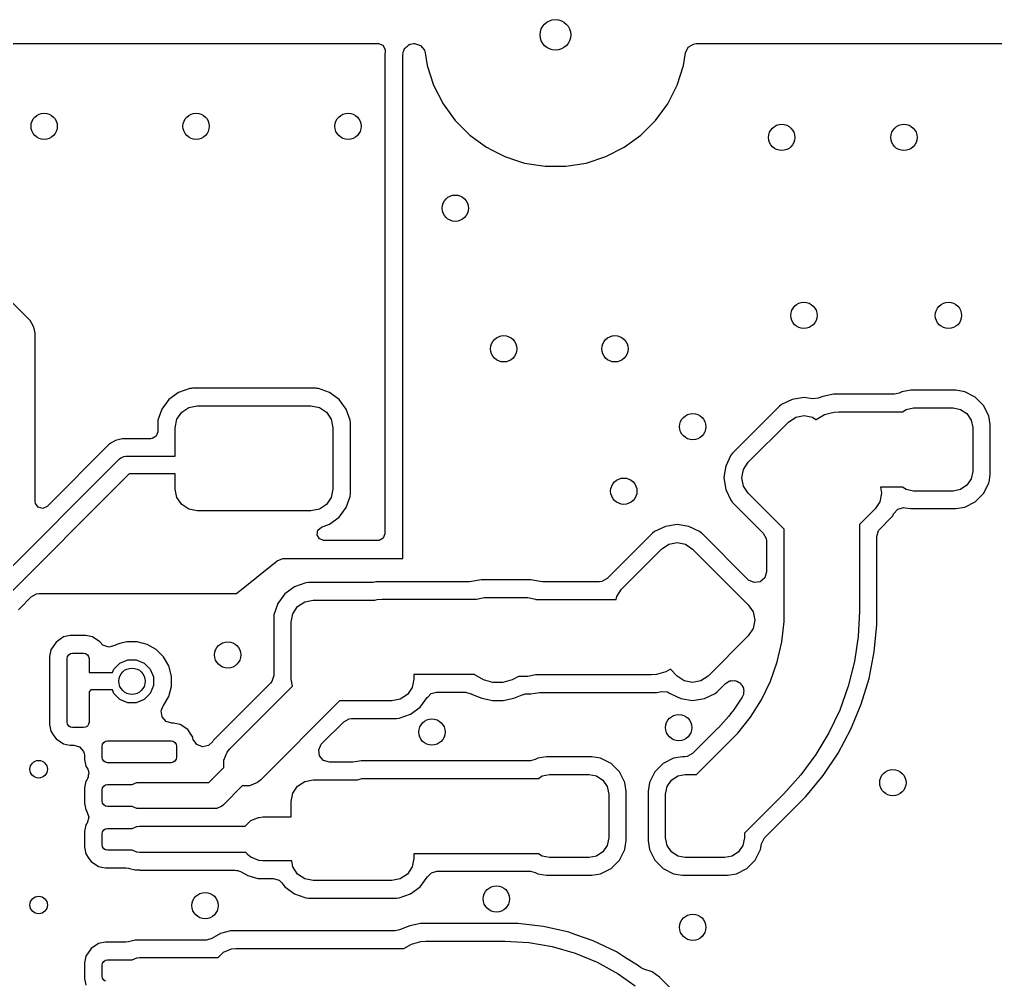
# Model space of a CAD drawing. Extents: x 4.94 to 6.9, y -4.14 to -2.94.
# Drawn here: x 5.5835 to 6.0224, y -3.3747 to -2.9428 of the extents above; entities that cross this region are included whole.
import ezdxf

# ---------------------------------------------------------------- set-up
doc = ezdxf.new("R2010")
doc.units = 0
doc.header["$MEASUREMENT"] = 0
doc.layers.add('BLACK', color=7, linetype='CONTINUOUS')

msp = doc.modelspace()

# ---------------------------------------------------------------- linework, layer by layer
at = {"layer": 'BLACK', "linetype": 'CONTINUOUS'}
for p, q in [((5.49267, -2.9536), (5.74493, -2.9536)), ((5.74493, -2.9536), (5.74693, -2.95433)), ((5.75941, -2.9538), (5.76079, -2.9536)), ((5.76079, -2.9536), (5.76117, -2.9536)), ((5.76117, -2.9536), (5.76381, -2.95438)), ((5.88657, -2.95378), (5.88788, -2.9536)), ((5.88788, -2.9536), (6.15487, -2.9536)), ((5.74693, -2.95433), (5.74799, -2.95617)), ((5.74801, -2.95716), (5.74781, -2.95848)), ((5.74799, -2.95617), (5.74801, -2.95716)), ((5.75591, -2.95848), (5.75601, -2.95814)), ((5.75596, -2.95779), (5.75639, -2.95684)), ((5.75601, -2.95814), (5.75596, -2.95779)), ((5.75639, -2.95684), (5.75668, -2.95584)), ((5.75668, -2.95584), (5.75695, -2.95561)), ((5.75695, -2.95561), (5.7571, -2.95529)), ((5.7571, -2.95529), (5.75797, -2.95472)), ((5.75797, -2.95472), (5.75876, -2.95404)), ((5.75876, -2.95404), (5.75917, -2.95395)), ((5.75917, -2.95395), (5.75941, -2.9538)), ((5.76381, -2.95438), (5.76561, -2.95646)), ((5.76561, -2.95646), (5.766, -2.95772)), ((5.766, -2.95772), (5.76691, -2.96348)), ((5.88215, -2.96348), (5.88306, -2.95772)), ((5.88306, -2.95772), (5.88424, -2.95523)), ((5.88424, -2.95523), (5.88657, -2.95378)), ((5.74781, -2.95848), (5.74781, -3.17384)), ((5.75591, -3.18504), (5.75591, -2.95848)), ((5.76691, -2.96348), (5.76978, -2.97232)), ((5.87927, -2.97232), (5.88215, -2.96348)), ((5.76978, -2.97232), (5.774, -2.98061)), ((5.87505, -2.98061), (5.87927, -2.97232)), ((5.774, -2.98061), (5.77947, -2.98813)), ((5.86959, -2.98813), (5.87505, -2.98061)), ((5.77947, -2.98813), (5.78604, -2.99471)), ((5.86301, -2.99471), (5.86959, -2.98813)), ((5.78604, -2.99471), (5.79357, -3.00017)), ((5.85549, -3.00017), (5.86301, -2.99471)), ((5.79357, -3.00017), (5.79645, -3.00164)), ((5.79645, -3.00164), (5.80185, -3.00439)), ((5.8472, -3.00439), (5.85549, -3.00017)), ((5.80185, -3.00439), (5.80185, -3.00439)), ((5.80185, -3.00439), (5.80185, -3.00439)), ((5.80185, -3.00439), (5.80659, -3.00593)), ((5.80659, -3.00593), (5.81069, -3.00727)), ((5.83836, -3.00727), (5.8472, -3.00439)), ((5.81069, -3.00727), (5.81988, -3.00872)), ((5.81988, -3.00872), (5.81988, -3.00872)), ((5.81988, -3.00872), (5.82918, -3.00872)), ((5.82918, -3.00872), (5.83836, -3.00727)), ((5.58827, -3.07798), (5.57564, -3.06536)), ((5.58982, -3.08068), (5.58827, -3.07798)), ((5.59025, -3.08228), (5.58982, -3.08068)), ((5.59063, -3.08369), (5.59025, -3.08228)), ((5.59063, -3.15942), (5.59063, -3.08369)), ((5.59063, -3.08369), (5.59063, -3.08369)), ((5.65507, -3.11035), (5.65077, -3.11353)), ((5.66011, -3.10859), (5.65507, -3.11035)), ((5.65507, -3.11035), (5.65507, -3.11035)), ((5.66087, -3.10852), (5.66011, -3.10859)), ((5.66011, -3.10859), (5.66011, -3.10859)), ((5.66131, -3.10848), (5.66087, -3.10852)), ((5.71677, -3.10848), (5.66131, -3.10848)), ((5.71724, -3.10852), (5.71677, -3.10848)), ((5.71796, -3.10859), (5.71724, -3.10852)), ((5.72301, -3.11035), (5.71796, -3.10859)), ((5.71796, -3.10859), (5.71796, -3.10859)), ((5.72731, -3.11353), (5.72301, -3.11035)), ((5.72301, -3.11035), (5.72301, -3.11035)), ((5.9496, -3.11117), (5.9448, -3.11212)), ((5.97698, -3.11117), (5.9496, -3.11117)), ((5.97919, -3.11064), (5.97698, -3.11117)), ((5.98039, -3.11003), (5.97919, -3.11064)), ((5.98431, -3.10941), (5.98039, -3.11003)), ((6.00466, -3.10941), (5.98431, -3.10941)), ((5.98431, -3.10941), (5.98431, -3.10941)), ((6.00467, -3.10941), (6.00466, -3.10941)), ((6.00859, -3.11003), (6.00467, -3.10941)), ((6.01332, -3.11244), (6.00859, -3.11003)), ((6.00859, -3.11003), (6.00859, -3.11003)), ((6.00859, -3.11003), (6.00859, -3.11003)), ((5.65077, -3.11353), (5.64759, -3.11783)), ((5.72856, -3.11521), (5.72731, -3.11353)), ((5.73049, -3.11783), (5.72856, -3.11521)), ((5.92625, -3.11582), (5.92532, -3.11659)), ((5.93107, -3.1135), (5.92625, -3.11582)), ((5.93635, -3.1127), (5.93107, -3.1135)), ((5.94018, -3.11328), (5.93635, -3.1127)), ((5.94278, -3.11296), (5.94018, -3.11328)), ((5.9448, -3.11212), (5.94278, -3.11296)), ((5.9448, -3.11212), (5.9448, -3.11212)), ((6.01707, -3.11619), (6.01332, -3.11244)), ((6.01332, -3.11244), (6.01332, -3.11244)), ((6.01332, -3.11244), (6.01332, -3.11244)), ((5.64759, -3.11783), (5.64582, -3.12288)), ((5.64759, -3.11783), (5.64759, -3.11783)), ((5.65436, -3.12245), (5.65649, -3.11925)), ((5.65649, -3.11925), (5.65968, -3.11712)), ((5.65968, -3.11712), (5.66345, -3.11637)), ((5.66345, -3.11637), (5.71463, -3.11637)), ((5.71463, -3.11637), (5.7184, -3.11712)), ((5.7184, -3.11712), (5.72159, -3.11925)), ((5.72159, -3.11925), (5.72372, -3.12245)), ((5.73225, -3.12288), (5.73049, -3.11783)), ((5.92532, -3.11659), (5.90421, -3.1377)), ((5.94174, -3.12256), (5.94556, -3.12035)), ((5.94556, -3.12035), (5.9479, -3.11973)), ((5.9479, -3.11973), (5.94984, -3.11921)), ((5.94984, -3.11921), (5.95205, -3.11906)), ((5.94984, -3.11921), (5.94984, -3.11921)), ((5.95205, -3.11906), (5.98061, -3.11906)), ((5.98061, -3.11906), (5.98224, -3.11797)), ((5.98224, -3.11797), (5.98563, -3.1173)), ((5.98563, -3.1173), (6.00335, -3.1173)), ((6.00335, -3.1173), (6.00674, -3.11797)), ((6.00674, -3.11797), (6.00961, -3.11989)), ((6.00961, -3.11989), (6.01153, -3.12277)), ((6.01948, -3.12092), (6.01707, -3.11619)), ((6.01707, -3.11619), (6.01707, -3.11619)), ((6.01707, -3.11619), (6.01707, -3.11619)), ((5.64572, -3.12398), (5.64571, -3.12408)), ((5.64571, -3.12408), (5.64571, -3.12805)), ((5.64581, -3.12307), (5.64572, -3.12398)), ((5.64582, -3.12288), (5.64581, -3.12307)), ((5.64582, -3.12288), (5.64582, -3.12288)), ((5.65361, -3.12621), (5.65436, -3.12245)), ((5.72372, -3.12245), (5.72447, -3.12621)), ((5.73237, -3.12408), (5.73225, -3.12288)), ((5.73237, -3.15591), (5.73237, -3.12408)), ((5.9113, -3.14177), (5.92939, -3.12368)), ((5.92939, -3.12368), (5.93259, -3.12154)), ((5.93259, -3.12154), (5.93635, -3.1208)), ((5.93635, -3.1208), (5.94012, -3.12154)), ((5.94012, -3.12154), (5.9417, -3.1226)), ((5.9417, -3.1226), (5.94174, -3.12256)), ((5.94174, -3.12256), (5.94174, -3.12256)), ((6.01153, -3.12277), (6.0122, -3.12616)), ((6.0201, -3.12484), (6.01948, -3.12092)), ((6.01948, -3.12092), (6.01948, -3.12092)), ((6.01948, -3.12092), (6.01948, -3.12092)), ((6.0201, -3.14716), (6.0201, -3.12484)), ((5.64571, -3.12805), (5.64498, -3.13005)), ((5.65361, -3.13906), (5.65361, -3.12621)), ((5.72447, -3.12621), (5.72447, -3.15377)), ((6.0122, -3.12616), (6.0122, -3.14584)), ((5.62404, -3.13353), (5.59594, -3.16162)), ((5.62673, -3.13197), (5.62404, -3.13353)), ((5.62974, -3.13116), (5.62673, -3.13197)), ((5.62673, -3.13197), (5.62673, -3.13197)), ((5.6426, -3.13116), (5.62974, -3.13116)), ((5.64314, -3.13111), (5.6426, -3.13116)), ((5.64498, -3.13005), (5.64314, -3.13111)), ((5.90421, -3.1377), (5.90344, -3.13863)), ((5.56773, -3.201), (5.62852, -3.14021)), ((5.62852, -3.14021), (5.62911, -3.13972)), ((5.62911, -3.13972), (5.62953, -3.13955)), ((5.62953, -3.13955), (5.63053, -3.13913)), ((5.63053, -3.13913), (5.6313, -3.13906)), ((5.6313, -3.13906), (5.65361, -3.13906)), ((5.90344, -3.13863), (5.90112, -3.14345)), ((5.90917, -3.14497), (5.9113, -3.14177)), ((5.90063, -3.14669), (5.90032, -3.14873)), ((5.90112, -3.14345), (5.90063, -3.14669)), ((5.90842, -3.14873), (5.90917, -3.14497)), ((6.0122, -3.14584), (6.01153, -3.14923)), ((5.63293, -3.14693), (5.57445, -3.20541)), ((5.65361, -3.14693), (5.63293, -3.14693)), ((5.65361, -3.15377), (5.65361, -3.14693)), ((5.90032, -3.14873), (5.90112, -3.15402)), ((5.90917, -3.1525), (5.90842, -3.14873)), ((6.01153, -3.14923), (6.00961, -3.15211)), ((6.01707, -3.15581), (6.01948, -3.15108)), ((6.01948, -3.15108), (6.01969, -3.14972)), ((6.01969, -3.14972), (6.0201, -3.14716)), ((5.65436, -3.15754), (5.65361, -3.15377)), ((5.72447, -3.15377), (5.72372, -3.15754)), ((5.90112, -3.15402), (5.90344, -3.15884)), ((5.9113, -3.15569), (5.90917, -3.1525)), ((5.98061, -3.15294), (5.9707, -3.15294)), ((5.9707, -3.15294), (5.97125, -3.15569)), ((5.98224, -3.15403), (5.98061, -3.15294)), ((5.98563, -3.1547), (5.98224, -3.15403)), ((6.00335, -3.1547), (5.98563, -3.1547)), ((6.00674, -3.15403), (6.00335, -3.1547)), ((6.00961, -3.15211), (6.00674, -3.15403)), ((5.59074, -3.16023), (5.59063, -3.15942)), ((5.65649, -3.16073), (5.65436, -3.15754)), ((5.72372, -3.15754), (5.72159, -3.16073)), ((5.73049, -3.16215), (5.73225, -3.15711)), ((5.73225, -3.15711), (5.73237, -3.15591)), ((5.90344, -3.15884), (5.90404, -3.15956)), ((5.90404, -3.15956), (5.90421, -3.15976)), ((5.90421, -3.15976), (5.91804, -3.17359)), ((5.92736, -3.17175), (5.9113, -3.15569)), ((5.9705, -3.15946), (5.96837, -3.16265)), ((5.97125, -3.15569), (5.9705, -3.15946)), ((6.00859, -3.16197), (6.01332, -3.15956)), ((6.01332, -3.15956), (6.01707, -3.15581)), ((5.59196, -3.16197), (5.59074, -3.16023)), ((5.59401, -3.16252), (5.59196, -3.16197)), ((5.59594, -3.16162), (5.59401, -3.16252)), ((5.65968, -3.16286), (5.65649, -3.16073)), ((5.66345, -3.16361), (5.65968, -3.16286)), ((5.71463, -3.16361), (5.66345, -3.16361)), ((5.7184, -3.16286), (5.71463, -3.16361)), ((5.72159, -3.16073), (5.7184, -3.16286)), ((5.72731, -3.16645), (5.73049, -3.16215)), ((5.96837, -3.16265), (5.96124, -3.16978)), ((5.97666, -3.1649), (5.9785, -3.16286)), ((5.9785, -3.16286), (5.98116, -3.16214)), ((5.98116, -3.16214), (5.98182, -3.1622)), ((5.98182, -3.1622), (5.98431, -3.16259)), ((5.98431, -3.16259), (5.98431, -3.16259)), ((5.98431, -3.16259), (6.00467, -3.16259)), ((6.00467, -3.16259), (6.00859, -3.16197)), ((6.00859, -3.16197), (6.00859, -3.16197)), ((6.00859, -3.16197), (6.00859, -3.16197)), ((5.72301, -3.16963), (5.72731, -3.16645)), ((5.97056, -3.17162), (5.97546, -3.16672)), ((5.97546, -3.16672), (5.97623, -3.1658)), ((5.97623, -3.1658), (5.97666, -3.1649)), ((5.71734, -3.17438), (5.71771, -3.17228)), ((5.71771, -3.17228), (5.71934, -3.17092)), ((5.71934, -3.17092), (5.71937, -3.1709)), ((5.71937, -3.1709), (5.72301, -3.16963)), ((5.72301, -3.16963), (5.72301, -3.16963)), ((5.72301, -3.16963), (5.72301, -3.16963)), ((5.86918, -3.17289), (5.86825, -3.17366)), ((5.874, -3.17057), (5.86918, -3.17289)), ((5.87928, -3.16977), (5.874, -3.17057)), ((5.88457, -3.17057), (5.87928, -3.16977)), ((5.88939, -3.17289), (5.88457, -3.17057)), ((5.89024, -3.17359), (5.88939, -3.17289)), ((5.92736, -3.20875), (5.92736, -3.17175)), ((5.96124, -3.16978), (5.96124, -3.20875)), ((5.96913, -3.17508), (5.96991, -3.17244)), ((5.96991, -3.17244), (5.97056, -3.17162)), ((5.7184, -3.17622), (5.71734, -3.17438)), ((5.7204, -3.17695), (5.7184, -3.17622)), ((5.7447, -3.17695), (5.7204, -3.17695)), ((5.74524, -3.1769), (5.7447, -3.17695)), ((5.74709, -3.17584), (5.74524, -3.1769)), ((5.74781, -3.17384), (5.74709, -3.17584)), ((5.86825, -3.17366), (5.84785, -3.19406)), ((5.89032, -3.17366), (5.89024, -3.17359)), ((5.91113, -3.19447), (5.89032, -3.17366)), ((5.91804, -3.17359), (5.91935, -3.17601)), ((5.91935, -3.17601), (5.91947, -3.17705)), ((5.91947, -3.17705), (5.91947, -3.19102)), ((5.96913, -3.18444), (5.96913, -3.17508)), ((5.85423, -3.19884), (5.87232, -3.18075)), ((5.87232, -3.18075), (5.87552, -3.17861)), ((5.87552, -3.17861), (5.87928, -3.17787)), ((5.87928, -3.17787), (5.88305, -3.17861)), ((5.88305, -3.17861), (5.88624, -3.18075)), ((5.88624, -3.18075), (5.9113, -3.2058)), ((5.6811, -3.20079), (5.69945, -3.18611)), ((5.69945, -3.18611), (5.702, -3.18507)), ((5.702, -3.18507), (5.7025, -3.18504)), ((5.7025, -3.18504), (5.75591, -3.18504)), ((5.96913, -3.20574), (5.96913, -3.18444)), ((5.79114, -3.19465), (5.78684, -3.19533)), ((5.81346, -3.19465), (5.79114, -3.19465)), ((5.79114, -3.19465), (5.79114, -3.19465)), ((5.81776, -3.19533), (5.81346, -3.19465)), ((5.81346, -3.19465), (5.81346, -3.19465)), ((5.84785, -3.19406), (5.84543, -3.19538)), ((5.91139, -3.19471), (5.91113, -3.19447)), ((5.91389, -3.19585), (5.91139, -3.19471)), ((5.91869, -3.19366), (5.91661, -3.19546)), ((5.91947, -3.19102), (5.91869, -3.19366)), ((5.7072, -3.19772), (5.7029, -3.2009)), ((5.71225, -3.19596), (5.7072, -3.19772)), ((5.7072, -3.19772), (5.7072, -3.19772)), ((5.71345, -3.19585), (5.71225, -3.19596)), ((5.71225, -3.19596), (5.71225, -3.19596)), ((5.74158, -3.19585), (5.71345, -3.19585)), ((5.74254, -3.19575), (5.74158, -3.19585)), ((5.74384, -3.19549), (5.74254, -3.19575)), ((5.74417, -3.19543), (5.74384, -3.19549)), ((5.78596, -3.19543), (5.74417, -3.19543)), ((5.78683, -3.19529), (5.78596, -3.19543)), ((5.78684, -3.19533), (5.78683, -3.19529)), ((5.81884, -3.19549), (5.81776, -3.19532)), ((5.81776, -3.19532), (5.81776, -3.19533)), ((5.84439, -3.19549), (5.81884, -3.19549)), ((5.84543, -3.19538), (5.84439, -3.19549)), ((5.8521, -3.20204), (5.85423, -3.19884)), ((5.91661, -3.19546), (5.91389, -3.19585)), ((5.58377, -3.20725), (5.58881, -3.20222)), ((5.58881, -3.20222), (5.59122, -3.2009)), ((5.59122, -3.2009), (5.59226, -3.20079)), ((5.59226, -3.20079), (5.6811, -3.20079)), ((5.7029, -3.2009), (5.69972, -3.2052)), ((5.71182, -3.20449), (5.71558, -3.20374)), ((5.71558, -3.20374), (5.74338, -3.20374)), ((5.74338, -3.20374), (5.74441, -3.20347)), ((5.74441, -3.20347), (5.74662, -3.20332)), ((5.74662, -3.20332), (5.78891, -3.20332)), ((5.78891, -3.20332), (5.78907, -3.20322)), ((5.78907, -3.20322), (5.79246, -3.20254)), ((5.79246, -3.20254), (5.81214, -3.20254)), ((5.81214, -3.20254), (5.81553, -3.20322)), ((5.81553, -3.20322), (5.81579, -3.20339)), ((5.81579, -3.20339), (5.85183, -3.20339)), ((5.85183, -3.20339), (5.8521, -3.20204)), ((5.58312, -3.20806), (5.58377, -3.20725)), ((5.69972, -3.2052), (5.69796, -3.21025)), ((5.69972, -3.2052), (5.69972, -3.2052)), ((5.70649, -3.20982), (5.70862, -3.20662)), ((5.70862, -3.20662), (5.71182, -3.20449)), ((5.9113, -3.2058), (5.91343, -3.209)), ((5.96913, -3.20875), (5.96913, -3.20574)), ((5.69796, -3.21025), (5.69785, -3.21145)), ((5.69785, -3.21145), (5.69785, -3.23765)), ((5.69796, -3.21025), (5.69796, -3.21025)), ((5.70574, -3.21358), (5.70649, -3.20982)), ((5.91343, -3.209), (5.91418, -3.21276)), ((5.92736, -3.21336), (5.92736, -3.20875)), ((5.92736, -3.20875), (5.92736, -3.20875)), ((5.96124, -3.20875), (5.96068, -3.22011)), ((5.96913, -3.21483), (5.96913, -3.20875)), ((5.70574, -3.23917), (5.70574, -3.21358)), ((5.91343, -3.21653), (5.9113, -3.21972)), ((5.91418, -3.21276), (5.91343, -3.21653)), ((5.92633, -3.22251), (5.92736, -3.21336)), ((5.96794, -3.22694), (5.96913, -3.21483)), ((5.60338, -3.22027), (5.59996, -3.22255)), ((5.6064, -3.21967), (5.60338, -3.22027)), ((5.60338, -3.22027), (5.60338, -3.22027)), ((5.61336, -3.21967), (5.6064, -3.21967)), ((5.61638, -3.22027), (5.61336, -3.21967)), ((5.61961, -3.22242), (5.61638, -3.22027)), ((5.61638, -3.22027), (5.61638, -3.22027)), ((5.61638, -3.22027), (5.61638, -3.22027)), ((5.9113, -3.21972), (5.8932, -3.23782)), ((5.96068, -3.22011), (5.95901, -3.23137)), ((5.59996, -3.22255), (5.59767, -3.22598)), ((5.61981, -3.22255), (5.61961, -3.22242)), ((5.61987, -3.22264), (5.61981, -3.22255)), ((5.62109, -3.22391), (5.61987, -3.22264)), ((5.62369, -3.22481), (5.62109, -3.22391)), ((5.62637, -3.22416), (5.62369, -3.22481)), ((5.62728, -3.22363), (5.62637, -3.22416)), ((5.62862, -3.22327), (5.62728, -3.22363)), ((5.63179, -3.22242), (5.62862, -3.22327)), ((5.63646, -3.22242), (5.63179, -3.22242)), ((5.64097, -3.22363), (5.63646, -3.22242)), ((5.64502, -3.22596), (5.64097, -3.22363)), ((5.92428, -3.2315), (5.92633, -3.22251)), ((5.59767, -3.22598), (5.59707, -3.229)), ((5.59707, -3.229), (5.59707, -3.25958)), ((5.59767, -3.22598), (5.59767, -3.22598)), ((5.60496, -3.23002), (5.60515, -3.22908)), ((5.60496, -3.25856), (5.60496, -3.23002)), ((5.60515, -3.22908), (5.60568, -3.22828)), ((5.60568, -3.22828), (5.60648, -3.22775)), ((5.60648, -3.22775), (5.60742, -3.22756)), ((5.60742, -3.22756), (5.61234, -3.22756)), ((5.61234, -3.22756), (5.61328, -3.22775)), ((5.61328, -3.22775), (5.61408, -3.22828)), ((5.61408, -3.22828), (5.61462, -3.22908)), ((5.61462, -3.22908), (5.6148, -3.23002)), ((5.6148, -3.23002), (5.6148, -3.23622)), ((5.64832, -3.22927), (5.64502, -3.22596)), ((5.65065, -3.23331), (5.64832, -3.22927)), ((5.96557, -3.23887), (5.96794, -3.22694)), ((5.62594, -3.23469), (5.62866, -3.23197)), ((5.62866, -3.23197), (5.63221, -3.2305)), ((5.63221, -3.2305), (5.63605, -3.2305)), ((5.63605, -3.2305), (5.6396, -3.23197)), ((5.6396, -3.23197), (5.64231, -3.23469)), ((5.65186, -3.23782), (5.65065, -3.23331)), ((5.92124, -3.24019), (5.92428, -3.2315)), ((5.95901, -3.23137), (5.95625, -3.2424)), ((5.6148, -3.23622), (5.62531, -3.23622)), ((5.62531, -3.23622), (5.62594, -3.23469)), ((5.64231, -3.23469), (5.64378, -3.23824)), ((5.64378, -3.23824), (5.64378, -3.24208)), ((5.65186, -3.24249), (5.65186, -3.23782)), ((5.69785, -3.23765), (5.69707, -3.24029)), ((5.78817, -3.2372), (5.76086, -3.2372)), ((5.76086, -3.2372), (5.76086, -3.23917)), ((5.78833, -3.23736), (5.78817, -3.2372)), ((5.79216, -3.23957), (5.78833, -3.23736)), ((5.80788, -3.23798), (5.80512, -3.23957)), ((5.81214, -3.23798), (5.80788, -3.23798)), ((5.81553, -3.2373), (5.81214, -3.23798)), ((5.81559, -3.23727), (5.81553, -3.2373)), ((5.86772, -3.23727), (5.81559, -3.23727)), ((5.86993, -3.23712), (5.86772, -3.23727)), ((5.8742, -3.23598), (5.86993, -3.23712)), ((5.87626, -3.23479), (5.8742, -3.23598)), ((5.87928, -3.23782), (5.87626, -3.23479)), ((5.88248, -3.23995), (5.87928, -3.23782)), ((5.8932, -3.23782), (5.89001, -3.23995)), ((5.96204, -3.25051), (5.96557, -3.23887)), ((5.64378, -3.24208), (5.64231, -3.24563)), ((5.65065, -3.247), (5.65186, -3.24249)), ((5.69642, -3.2411), (5.67085, -3.26667)), ((5.67808, -3.2706), (5.70636, -3.24231)), ((5.69707, -3.24029), (5.69642, -3.2411)), ((5.70636, -3.24231), (5.70574, -3.23917)), ((5.76011, -3.24294), (5.75798, -3.24613)), ((5.76086, -3.23917), (5.76011, -3.24294)), ((5.79643, -3.24071), (5.79216, -3.23957)), ((5.80085, -3.24071), (5.79643, -3.24071)), ((5.80512, -3.23957), (5.80085, -3.24071)), ((5.88624, -3.2407), (5.88248, -3.23995)), ((5.89001, -3.23995), (5.88624, -3.2407)), ((5.89727, -3.24491), (5.90101, -3.24118)), ((5.90101, -3.24118), (5.90181, -3.24074)), ((5.90181, -3.24074), (5.90251, -3.24016)), ((5.90251, -3.24016), (5.90299, -3.24009)), ((5.90299, -3.24009), (5.90342, -3.23986)), ((5.90342, -3.23986), (5.90433, -3.23993)), ((5.90433, -3.23993), (5.90524, -3.23981)), ((5.90524, -3.23981), (5.90568, -3.24002)), ((5.90568, -3.24002), (5.90616, -3.24006)), ((5.90616, -3.24006), (5.9069, -3.24061)), ((5.9069, -3.24061), (5.90772, -3.241)), ((5.90772, -3.241), (5.90798, -3.24141)), ((5.90798, -3.24141), (5.90837, -3.24171)), ((5.90837, -3.24171), (5.90868, -3.24256)), ((5.90868, -3.24256), (5.90917, -3.24334)), ((5.90917, -3.24334), (5.90916, -3.24383)), ((5.91724, -3.2485), (5.92124, -3.24019)), ((5.95625, -3.2424), (5.95241, -3.25311)), ((5.61565, -3.24409), (5.6148, -3.24494)), ((5.6148, -3.24494), (5.6148, -3.25856)), ((5.62531, -3.24409), (5.61565, -3.24409)), ((5.62594, -3.24563), (5.62531, -3.24409)), ((5.62866, -3.24834), (5.62594, -3.24563)), ((5.64231, -3.24563), (5.6396, -3.24834)), ((5.64832, -3.25105), (5.65065, -3.247)), ((5.75798, -3.24613), (5.75478, -3.24827)), ((5.7637, -3.25186), (5.76687, -3.24755)), ((5.76687, -3.24755), (5.76709, -3.24726)), ((5.76687, -3.24755), (5.76687, -3.24755)), ((5.76709, -3.24726), (5.76717, -3.24732)), ((5.76717, -3.24732), (5.76872, -3.24572)), ((5.76872, -3.24572), (5.77112, -3.24509)), ((5.77112, -3.24509), (5.78415, -3.24509)), ((5.78415, -3.24509), (5.78666, -3.24583)), ((5.78666, -3.24583), (5.78667, -3.24581)), ((5.78667, -3.24581), (5.78675, -3.24585)), ((5.78675, -3.24585), (5.78679, -3.24587)), ((5.78679, -3.24587), (5.78687, -3.24592)), ((5.78687, -3.24592), (5.78688, -3.24592)), ((5.78688, -3.24592), (5.7914, -3.2478)), ((5.7914, -3.2478), (5.7962, -3.24875)), ((5.80109, -3.24875), (5.80589, -3.2478)), ((5.80589, -3.2478), (5.80964, -3.24624)), ((5.80964, -3.24624), (5.80965, -3.24624)), ((5.80965, -3.24624), (5.80969, -3.24623)), ((5.80965, -3.24624), (5.80965, -3.24624)), ((5.80969, -3.24623), (5.811, -3.2459)), ((5.811, -3.2459), (5.81125, -3.24587)), ((5.81125, -3.24587), (5.81346, -3.24587)), ((5.81346, -3.24587), (5.81738, -3.24525)), ((5.81738, -3.24525), (5.81742, -3.24523)), ((5.81742, -3.24523), (5.81782, -3.24519)), ((5.81782, -3.24519), (5.81788, -3.2452)), ((5.81788, -3.2452), (5.81833, -3.24516)), ((5.81833, -3.24516), (5.87017, -3.24516)), ((5.87017, -3.24516), (5.8722, -3.24475)), ((5.8722, -3.24475), (5.87494, -3.245)), ((5.87494, -3.245), (5.87587, -3.24555)), ((5.87587, -3.24555), (5.87589, -3.24552)), ((5.87589, -3.24552), (5.87614, -3.24568)), ((5.87614, -3.24568), (5.87614, -3.24568)), ((5.87614, -3.24568), (5.88096, -3.248)), ((5.89153, -3.248), (5.89635, -3.24568)), ((5.89635, -3.24568), (5.89727, -3.24491)), ((5.90852, -3.24734), (5.90432, -3.25362)), ((5.90874, -3.24697), (5.90852, -3.24734)), ((5.90878, -3.24679), (5.90874, -3.24697)), ((5.90912, -3.24609), (5.90878, -3.24679)), ((5.90913, -3.24518), (5.90912, -3.24609)), ((5.90933, -3.24428), (5.90913, -3.24518)), ((5.90916, -3.24383), (5.90933, -3.24428)), ((5.63221, -3.24981), (5.62866, -3.24834)), ((5.63605, -3.24981), (5.63221, -3.24981)), ((5.6396, -3.24834), (5.63605, -3.24981)), ((5.64726, -3.25346), (5.64822, -3.25118)), ((5.64822, -3.25118), (5.64832, -3.25105)), ((5.64832, -3.25105), (5.64832, -3.25105)), ((5.7275, -3.24902), (5.692, -3.28452)), ((5.75102, -3.24902), (5.7275, -3.24902)), ((5.75478, -3.24827), (5.75102, -3.24902)), ((5.7594, -3.25503), (5.7637, -3.25186)), ((5.7962, -3.24875), (5.7962, -3.24875)), ((5.7962, -3.24875), (5.7962, -3.24875)), ((5.7962, -3.24875), (5.80109, -3.24875)), ((5.80109, -3.24875), (5.80109, -3.24875)), ((5.88096, -3.248), (5.88624, -3.24879)), ((5.88624, -3.24879), (5.89153, -3.248)), ((5.91234, -3.2563), (5.91724, -3.2485)), ((5.95738, -3.26175), (5.96204, -3.25051)), ((5.64765, -3.25618), (5.64726, -3.25346)), ((5.64945, -3.25826), (5.64765, -3.25618)), ((5.75435, -3.2568), (5.75687, -3.25591)), ((5.75687, -3.25591), (5.7594, -3.25503)), ((5.90232, -3.25597), (5.89785, -3.26106)), ((5.90393, -3.25413), (5.90232, -3.25597)), ((5.90432, -3.25362), (5.90393, -3.25413)), ((5.90659, -3.2635), (5.91234, -3.2563)), ((5.95241, -3.25311), (5.94755, -3.26339)), ((5.59707, -3.25958), (5.59767, -3.2626)), ((5.60515, -3.2595), (5.60496, -3.25856)), ((5.60568, -3.2603), (5.60515, -3.2595)), ((5.60648, -3.26084), (5.60568, -3.2603)), ((5.60742, -3.26102), (5.60648, -3.26084)), ((5.61328, -3.26084), (5.61234, -3.26102)), ((5.61408, -3.2603), (5.61328, -3.26084)), ((5.61462, -3.2595), (5.61408, -3.2603)), ((5.6148, -3.25856), (5.61462, -3.2595)), ((5.65209, -3.25904), (5.64945, -3.25826)), ((5.65273, -3.25904), (5.65209, -3.25904)), ((5.65575, -3.25964), (5.65273, -3.25904)), ((5.65273, -3.25904), (5.65273, -3.25904)), ((5.65918, -3.26192), (5.65575, -3.25964)), ((5.65575, -3.25964), (5.65575, -3.25964)), ((5.65575, -3.25964), (5.65575, -3.25964)), ((5.71946, -3.26822), (5.72934, -3.25834)), ((5.72934, -3.25834), (5.73176, -3.25702)), ((5.73176, -3.25702), (5.73279, -3.25691)), ((5.73279, -3.25691), (5.75315, -3.25691)), ((5.75315, -3.25691), (5.75435, -3.2568)), ((5.75435, -3.2568), (5.75435, -3.2568)), ((5.59767, -3.2626), (5.59767, -3.2626)), ((5.59767, -3.2626), (5.59904, -3.26466)), ((5.59904, -3.26466), (5.59996, -3.26603)), ((5.61234, -3.26102), (5.60742, -3.26102)), ((5.66055, -3.26397), (5.65918, -3.26192)), ((5.66147, -3.26535), (5.66055, -3.26397)), ((5.66153, -3.26569), (5.66147, -3.26535)), ((5.66147, -3.26535), (5.66147, -3.26535)), ((5.66147, -3.26535), (5.66147, -3.26535)), ((5.89764, -3.26129), (5.8862, -3.27272)), ((5.89785, -3.26106), (5.89764, -3.26129)), ((5.90333, -3.26676), (5.90659, -3.2635)), ((5.94755, -3.26339), (5.9417, -3.27315)), ((5.95165, -3.27248), (5.95738, -3.26175)), ((5.59996, -3.26603), (5.60338, -3.26832)), ((5.60338, -3.26832), (5.60338, -3.26832)), ((5.60338, -3.26832), (5.60338, -3.26832)), ((5.60338, -3.26832), (5.6047, -3.26858)), ((5.6047, -3.26858), (5.6064, -3.26892)), ((5.6064, -3.26892), (5.60793, -3.26892)), ((5.60793, -3.26892), (5.61057, -3.26969)), ((5.61057, -3.26969), (5.61237, -3.27177)), ((5.62071, -3.26939), (5.6209, -3.26845)), ((5.62071, -3.27431), (5.62071, -3.26939)), ((5.6209, -3.26845), (5.62143, -3.26765)), ((5.62143, -3.26765), (5.62223, -3.26712)), ((5.62223, -3.26712), (5.62317, -3.26693)), ((5.62317, -3.26693), (5.65171, -3.26693)), ((5.65171, -3.26693), (5.65265, -3.26712)), ((5.65265, -3.26712), (5.65345, -3.26765)), ((5.65345, -3.26765), (5.65399, -3.26845)), ((5.65399, -3.26845), (5.65417, -3.26939)), ((5.65417, -3.26939), (5.65417, -3.27431)), ((5.66171, -3.26634), (5.66153, -3.26569)), ((5.6633, -3.26858), (5.66171, -3.26634)), ((5.66586, -3.2696), (5.6633, -3.26858)), ((5.66856, -3.26908), (5.66586, -3.2696)), ((5.67055, -3.26718), (5.66856, -3.26908)), ((5.67085, -3.26667), (5.67055, -3.26718)), ((5.67085, -3.26667), (5.67085, -3.26667)), ((5.71808, -3.27098), (5.71922, -3.26848)), ((5.71922, -3.26848), (5.71946, -3.26822)), ((5.88804, -3.28205), (5.90333, -3.26676)), ((5.90333, -3.26676), (5.90333, -3.26676)), ((5.90333, -3.26676), (5.90333, -3.26676)), ((5.61237, -3.27177), (5.61269, -3.27269)), ((5.61269, -3.27269), (5.61281, -3.27324)), ((5.61281, -3.27324), (5.61281, -3.27533)), ((5.67539, -3.27564), (5.67686, -3.27209)), ((5.67686, -3.27209), (5.67808, -3.2706)), ((5.71847, -3.2737), (5.71808, -3.27098)), ((5.72027, -3.27578), (5.71847, -3.2737)), ((5.82061, -3.27415), (5.81669, -3.27477)), ((5.84096, -3.27415), (5.82061, -3.27415)), ((5.82061, -3.27415), (5.82061, -3.27415)), ((5.84489, -3.27477), (5.84096, -3.27415)), ((5.84096, -3.27415), (5.84096, -3.27415)), ((5.88163, -3.27415), (5.87771, -3.27477)), ((5.88275, -3.27415), (5.88163, -3.27415)), ((5.88379, -3.27404), (5.88275, -3.27415)), ((5.8862, -3.27272), (5.88379, -3.27404)), ((5.9417, -3.27315), (5.93493, -3.28229)), ((5.94489, -3.28259), (5.95165, -3.27248)), ((5.61281, -3.27533), (5.61342, -3.27835)), ((5.61342, -3.27835), (5.61433, -3.27972)), ((5.6209, -3.27525), (5.62071, -3.27431)), ((5.62143, -3.27605), (5.6209, -3.27525)), ((5.62223, -3.27658), (5.62143, -3.27605)), ((5.62317, -3.27677), (5.62223, -3.27658)), ((5.65171, -3.27677), (5.62317, -3.27677)), ((5.65265, -3.27658), (5.65171, -3.27677)), ((5.65345, -3.27605), (5.65265, -3.27658)), ((5.65399, -3.27525), (5.65345, -3.27605)), ((5.65417, -3.27431), (5.65399, -3.27525)), ((5.67539, -3.27887), (5.67539, -3.27564)), ((5.72291, -3.27656), (5.72027, -3.27578)), ((5.73349, -3.27656), (5.72291, -3.27656)), ((5.73445, -3.27646), (5.73349, -3.27656)), ((5.73719, -3.27592), (5.73445, -3.27646)), ((5.81328, -3.27592), (5.73719, -3.27592)), ((5.81549, -3.27538), (5.81328, -3.27592)), ((5.81669, -3.27477), (5.81549, -3.27538)), ((5.84961, -3.27718), (5.84489, -3.27477)), ((5.84489, -3.27477), (5.84489, -3.27477)), ((5.84489, -3.27477), (5.84489, -3.27477)), ((5.84961, -3.27718), (5.84961, -3.27718)), ((5.85337, -3.28094), (5.84962, -3.27718)), ((5.84962, -3.27718), (5.84961, -3.27718)), ((5.87298, -3.27718), (5.86923, -3.28094)), ((5.87771, -3.27477), (5.87298, -3.27718)), ((5.87298, -3.27718), (5.87298, -3.27718)), ((5.61433, -3.27972), (5.61453, -3.28058)), ((5.61443, -3.28245), (5.61438, -3.28333)), ((5.61466, -3.28161), (5.61443, -3.28245)), ((5.61453, -3.28058), (5.6145, -3.28111)), ((5.6145, -3.28111), (5.61466, -3.28161)), ((5.66862, -3.28563), (5.67539, -3.27887)), ((5.81691, -3.28381), (5.81854, -3.28272)), ((5.81854, -3.28272), (5.82193, -3.28205)), ((5.82193, -3.28205), (5.83965, -3.28205)), ((5.83965, -3.28205), (5.84304, -3.28272)), ((5.84304, -3.28272), (5.84591, -3.28464)), ((5.85578, -3.28566), (5.85337, -3.28094)), ((5.85337, -3.28094), (5.85337, -3.28094)), ((5.85337, -3.28094), (5.85337, -3.28094)), ((5.86923, -3.28094), (5.86682, -3.28566)), ((5.86923, -3.28094), (5.86923, -3.28094)), ((5.87669, -3.28464), (5.87956, -3.28272)), ((5.87956, -3.28272), (5.88295, -3.28205)), ((5.88295, -3.28205), (5.88804, -3.28205)), ((5.93493, -3.28229), (5.9273, -3.2907)), ((5.93717, -3.292), (5.94489, -3.28259)), ((5.61342, -3.28503), (5.61281, -3.28805)), ((5.61384, -3.28441), (5.61342, -3.28503)), ((5.61393, -3.28426), (5.61384, -3.28441)), ((5.61407, -3.28375), (5.61393, -3.28426)), ((5.61438, -3.28333), (5.61407, -3.28375)), ((5.6209, -3.28813), (5.62143, -3.28733)), ((5.62143, -3.28733), (5.62223, -3.2868)), ((5.62223, -3.2868), (5.62317, -3.28661)), ((5.62317, -3.28661), (5.63419, -3.28661)), ((5.63419, -3.28661), (5.63629, -3.28574)), ((5.63629, -3.28574), (5.63744, -3.28563)), ((5.63744, -3.28563), (5.66862, -3.28563)), ((5.68374, -3.28721), (5.67524, -3.29571)), ((5.68696, -3.28721), (5.68374, -3.28721)), ((5.69051, -3.28574), (5.68696, -3.28721)), ((5.692, -3.28452), (5.69051, -3.28574)), ((5.70649, -3.29052), (5.70862, -3.28733)), ((5.70862, -3.28733), (5.71182, -3.2852)), ((5.71182, -3.2852), (5.71558, -3.28445)), ((5.71558, -3.28445), (5.73558, -3.28445)), ((5.73558, -3.28445), (5.73743, -3.28395)), ((5.73743, -3.28395), (5.73964, -3.28381)), ((5.73964, -3.28381), (5.81691, -3.28381)), ((5.84591, -3.28464), (5.84783, -3.28752)), ((5.8564, -3.28959), (5.85578, -3.28566)), ((5.85578, -3.28566), (5.85578, -3.28566)), ((5.85578, -3.28566), (5.85578, -3.28566)), ((5.86682, -3.28566), (5.8662, -3.28959)), ((5.87477, -3.28752), (5.87669, -3.28464)), ((5.61281, -3.28805), (5.61281, -3.29502)), ((5.62071, -3.28907), (5.6209, -3.28813)), ((5.62071, -3.294), (5.62071, -3.28907)), ((5.70574, -3.29429), (5.70649, -3.29052)), ((5.84783, -3.28752), (5.8485, -3.29091)), ((5.8485, -3.29091), (5.8485, -3.31059)), ((5.8564, -3.31191), (5.8564, -3.28959)), ((5.8662, -3.28959), (5.8662, -3.31191)), ((5.87409, -3.29091), (5.87477, -3.28752)), ((5.87409, -3.31059), (5.87409, -3.29091)), ((5.92729, -3.29071), (5.90953, -3.30848)), ((5.9273, -3.2907), (5.92729, -3.29071)), ((5.61281, -3.29502), (5.61342, -3.29804)), ((5.6209, -3.29494), (5.62071, -3.294)), ((5.62143, -3.29574), (5.6209, -3.29494)), ((5.62223, -3.29627), (5.62143, -3.29574)), ((5.67524, -3.29571), (5.67435, -3.29645)), ((5.70574, -3.30118), (5.70574, -3.29429)), ((5.91857, -3.31059), (5.9346, -3.29457)), ((5.9346, -3.29457), (5.93478, -3.29439)), ((5.9346, -3.29457), (5.9346, -3.29457)), ((5.93478, -3.29439), (5.93717, -3.292)), ((5.93478, -3.29439), (5.93478, -3.29439)), ((5.61342, -3.29804), (5.61384, -3.29867)), ((5.61384, -3.29867), (5.61466, -3.30129)), ((5.62317, -3.29646), (5.62223, -3.29627)), ((5.63419, -3.29646), (5.62317, -3.29646)), ((5.63629, -3.29733), (5.63419, -3.29646)), ((5.63744, -3.29744), (5.63629, -3.29733)), ((5.67107, -3.29744), (5.63744, -3.29744)), ((5.67222, -3.29733), (5.67107, -3.29744)), ((5.67314, -3.29695), (5.67222, -3.29733)), ((5.67435, -3.29645), (5.67314, -3.29695)), ((5.61342, -3.30472), (5.61281, -3.30774)), ((5.61384, -3.30409), (5.61342, -3.30472)), ((5.61393, -3.30394), (5.61384, -3.30409)), ((5.61466, -3.30129), (5.61393, -3.30394)), ((5.68503, -3.30531), (5.68753, -3.30282)), ((5.68753, -3.30282), (5.69108, -3.30135)), ((5.69108, -3.30135), (5.69134, -3.30135)), ((5.69134, -3.30135), (5.69302, -3.30118)), ((5.69302, -3.30118), (5.70574, -3.30118)), ((5.61281, -3.30774), (5.61281, -3.3147)), ((5.62071, -3.30876), (5.6209, -3.30782)), ((5.62071, -3.31368), (5.62071, -3.30876)), ((5.6209, -3.30782), (5.62143, -3.30702)), ((5.62143, -3.30702), (5.62223, -3.30649)), ((5.62223, -3.30649), (5.62317, -3.3063)), ((5.62317, -3.3063), (5.63419, -3.3063)), ((5.63419, -3.3063), (5.63629, -3.30543)), ((5.63629, -3.30543), (5.63744, -3.30531)), ((5.63744, -3.30531), (5.68503, -3.30531)), ((5.90953, -3.30848), (5.90953, -3.31059)), ((5.8485, -3.31059), (5.84783, -3.31398)), ((5.85611, -3.31371), (5.8564, -3.31191)), ((5.8662, -3.31191), (5.86682, -3.31583)), ((5.87477, -3.31398), (5.87409, -3.31059)), ((5.90953, -3.31059), (5.90885, -3.31398)), ((5.9168, -3.31583), (5.9172, -3.31328)), ((5.9172, -3.31328), (5.91838, -3.31079)), ((5.91838, -3.31079), (5.91857, -3.31059)), ((5.61281, -3.3147), (5.61342, -3.31772)), ((5.61342, -3.31772), (5.61342, -3.31772)), ((5.61342, -3.31772), (5.61479, -3.31978)), ((5.6209, -3.31462), (5.62071, -3.31368)), ((5.62143, -3.31542), (5.6209, -3.31462)), ((5.62223, -3.31595), (5.62143, -3.31542)), ((5.62317, -3.31614), (5.62223, -3.31595)), ((5.63419, -3.31614), (5.62317, -3.31614)), ((5.63629, -3.31701), (5.63419, -3.31614)), ((5.63744, -3.31713), (5.63629, -3.31701)), ((5.68536, -3.31713), (5.63744, -3.31713)), ((5.68604, -3.31796), (5.68536, -3.31713)), ((5.68606, -3.31798), (5.68604, -3.31796)), ((5.68756, -3.31921), (5.68606, -3.31798)), ((5.81691, -3.31769), (5.76086, -3.31769)), ((5.76086, -3.31769), (5.76086, -3.31988)), ((5.81854, -3.31877), (5.81691, -3.31769)), ((5.84591, -3.31685), (5.84304, -3.31877)), ((5.84783, -3.31398), (5.84591, -3.31685)), ((5.85337, -3.32056), (5.85578, -3.31583)), ((5.85578, -3.31583), (5.85611, -3.31371)), ((5.86682, -3.31583), (5.86682, -3.31583)), ((5.86682, -3.31583), (5.86682, -3.31583)), ((5.86682, -3.31583), (5.86913, -3.32036)), ((5.87669, -3.31685), (5.87477, -3.31398)), ((5.87956, -3.31877), (5.87669, -3.31685)), ((5.90693, -3.31685), (5.90406, -3.31877)), ((5.90885, -3.31398), (5.90693, -3.31685)), ((5.91439, -3.32056), (5.9168, -3.31583)), ((5.61479, -3.31978), (5.6157, -3.32115)), ((5.6157, -3.32115), (5.61913, -3.32343)), ((5.6911, -3.32068), (5.68756, -3.31921)), ((5.69302, -3.32087), (5.6911, -3.32068)), ((5.6911, -3.32068), (5.6911, -3.32068)), ((5.70594, -3.32087), (5.69302, -3.32087)), ((5.70649, -3.32365), (5.70594, -3.32087)), ((5.76086, -3.31988), (5.76011, -3.32365)), ((5.82193, -3.31945), (5.81854, -3.31877)), ((5.83965, -3.31945), (5.82193, -3.31945)), ((5.84304, -3.31877), (5.83965, -3.31945)), ((5.84961, -3.32431), (5.85337, -3.32056)), ((5.86913, -3.32036), (5.86923, -3.32056)), ((5.86923, -3.32056), (5.86923, -3.32056)), ((5.86923, -3.32056), (5.87298, -3.32431)), ((5.88295, -3.31945), (5.87956, -3.31877)), ((5.90067, -3.31945), (5.88295, -3.31945)), ((5.90406, -3.31877), (5.90067, -3.31945)), ((5.91064, -3.32431), (5.91439, -3.32056)), ((5.61913, -3.32343), (5.61913, -3.32343)), ((5.61913, -3.32343), (5.61913, -3.32343)), ((5.61913, -3.32343), (5.62064, -3.32374)), ((5.62064, -3.32374), (5.62215, -3.32404)), ((5.62215, -3.32404), (5.63131, -3.32404)), ((5.63131, -3.32404), (5.63257, -3.3242)), ((5.63257, -3.3242), (5.63298, -3.32431)), ((5.63298, -3.32431), (5.63555, -3.325)), ((5.63555, -3.325), (5.63744, -3.325)), ((5.63744, -3.325), (5.63764, -3.32502)), ((5.63764, -3.32502), (5.68049, -3.32502)), ((5.68049, -3.32502), (5.68109, -3.32518)), ((5.68109, -3.32518), (5.68164, -3.32516)), ((5.68164, -3.32516), (5.68293, -3.32567)), ((5.68293, -3.32567), (5.68486, -3.32679)), ((5.68486, -3.32679), (5.68486, -3.32679)), ((5.68486, -3.32679), (5.68618, -3.32755)), ((5.70862, -3.32684), (5.70649, -3.32365)), ((5.71182, -3.32898), (5.70862, -3.32684)), ((5.75798, -3.32684), (5.75478, -3.32898)), ((5.76011, -3.32365), (5.75798, -3.32684)), ((5.76711, -3.32798), (5.76884, -3.32621)), ((5.76884, -3.32621), (5.77123, -3.32558)), ((5.77123, -3.32558), (5.81328, -3.32558)), ((5.81328, -3.32558), (5.81549, -3.32611)), ((5.81549, -3.32611), (5.81669, -3.32672)), ((5.81669, -3.32672), (5.81669, -3.32672)), ((5.81669, -3.32672), (5.81669, -3.32672)), ((5.81669, -3.32672), (5.82061, -3.32734)), ((5.84096, -3.32734), (5.84489, -3.32672)), ((5.84489, -3.32672), (5.84961, -3.32431)), ((5.84489, -3.32672), (5.84489, -3.32672)), ((5.84489, -3.32672), (5.84489, -3.32672)), ((5.87298, -3.32431), (5.87298, -3.32431)), ((5.87298, -3.32431), (5.87298, -3.32431)), ((5.87298, -3.32431), (5.87771, -3.32672)), ((5.87771, -3.32672), (5.87771, -3.32672)), ((5.87771, -3.32672), (5.87771, -3.32672)), ((5.87771, -3.32672), (5.88163, -3.32734)), ((5.90199, -3.32734), (5.90591, -3.32672)), ((5.90591, -3.32672), (5.91064, -3.32431)), ((5.90591, -3.32672), (5.90591, -3.32672)), ((5.90591, -3.32672), (5.90591, -3.32672)), ((5.68618, -3.32755), (5.68618, -3.32755)), ((5.68618, -3.32755), (5.68618, -3.32755)), ((5.68618, -3.32755), (5.68618, -3.32755)), ((5.68618, -3.32755), (5.69069, -3.32876)), ((5.69069, -3.32876), (5.69763, -3.32876)), ((5.69763, -3.32876), (5.70027, -3.32953)), ((5.70027, -3.32953), (5.70155, -3.33074)), ((5.70155, -3.33074), (5.7029, -3.33256)), ((5.71558, -3.32972), (5.71182, -3.32898)), ((5.75102, -3.32972), (5.71558, -3.32972)), ((5.75478, -3.32898), (5.75102, -3.32972)), ((5.7637, -3.33256), (5.76687, -3.32826)), ((5.76687, -3.32826), (5.76692, -3.32818)), ((5.76687, -3.32826), (5.76687, -3.32826)), ((5.76692, -3.32818), (5.76699, -3.32811)), ((5.76699, -3.32811), (5.76709, -3.32797)), ((5.76709, -3.32797), (5.76711, -3.32798)), ((5.82061, -3.32734), (5.82061, -3.32734)), ((5.82061, -3.32734), (5.84096, -3.32734)), ((5.88163, -3.32734), (5.88163, -3.32734)), ((5.88163, -3.32734), (5.90199, -3.32734)), ((5.7029, -3.33256), (5.7029, -3.33256)), ((5.7029, -3.33256), (5.7072, -3.33574)), ((5.7594, -3.33574), (5.7637, -3.33256)), ((5.7072, -3.33574), (5.70888, -3.33633)), ((5.70888, -3.33633), (5.71225, -3.33751)), ((5.71225, -3.33751), (5.71345, -3.33762)), ((5.71345, -3.33762), (5.71345, -3.33762)), ((5.71345, -3.33762), (5.75315, -3.33762)), ((5.75315, -3.33762), (5.75435, -3.33751)), ((5.75435, -3.33751), (5.75688, -3.33662)), ((5.75435, -3.33751), (5.75435, -3.33751)), ((5.75688, -3.33662), (5.7594, -3.33574)), ((5.67847, -3.35234), (5.67396, -3.35355)), ((5.75252, -3.35234), (5.67847, -3.35234)), ((5.75439, -3.35197), (5.75252, -3.35234)), ((5.75906, -3.35004), (5.75439, -3.35197)), ((5.76385, -3.34908), (5.75906, -3.35004)), ((5.75906, -3.35004), (5.75906, -3.35004)), ((5.80185, -3.34908), (5.76385, -3.34908)), ((5.80767, -3.34908), (5.80185, -3.34908)), ((5.81923, -3.35039), (5.80767, -3.34908)), ((5.80767, -3.34908), (5.80767, -3.34908)), ((5.83057, -3.35298), (5.81923, -3.35039)), ((5.81923, -3.35039), (5.81923, -3.35039)), ((5.8338, -3.35411), (5.83057, -3.35298)), ((5.83057, -3.35298), (5.83057, -3.35298)), ((5.83057, -3.35298), (5.83057, -3.35298)), ((5.62215, -3.35746), (5.61913, -3.35806)), ((5.63131, -3.35746), (5.62215, -3.35746)), ((5.63257, -3.35729), (5.63131, -3.35746)), ((5.63555, -3.3565), (5.63257, -3.35729)), ((5.63744, -3.3565), (5.63555, -3.3565)), ((5.63764, -3.35648), (5.63744, -3.3565)), ((5.66759, -3.35648), (5.63764, -3.35648)), ((5.67003, -3.35582), (5.66759, -3.35648)), ((5.67396, -3.35355), (5.67003, -3.35582)), ((5.75982, -3.35827), (5.76409, -3.35712)), ((5.76409, -3.35712), (5.7663, -3.35698)), ((5.7663, -3.35698), (5.80185, -3.35698)), ((5.80185, -3.35698), (5.81257, -3.35758)), ((5.80185, -3.35698), (5.80185, -3.35698)), ((5.84155, -3.35682), (5.8338, -3.35411)), ((5.85203, -3.36186), (5.84155, -3.35682)), ((5.84155, -3.35682), (5.84155, -3.35682)), ((5.84155, -3.35682), (5.84155, -3.35682)), ((5.6157, -3.36035), (5.61342, -3.36377)), ((5.61913, -3.35806), (5.6157, -3.36035)), ((5.61913, -3.35806), (5.61913, -3.35806)), ((5.67286, -3.36437), (5.67534, -3.3619)), ((5.67534, -3.3619), (5.67889, -3.36043)), ((5.67889, -3.36043), (5.68081, -3.36024)), ((5.68081, -3.36024), (5.75641, -3.36024)), ((5.75641, -3.36024), (5.75982, -3.35827)), ((5.81257, -3.35758), (5.82314, -3.35938)), ((5.82314, -3.35938), (5.83345, -3.36235)), ((5.85567, -3.36415), (5.85203, -3.36186)), ((5.61342, -3.36378), (5.61281, -3.3668)), ((5.61342, -3.36377), (5.61342, -3.36378)), ((5.6209, -3.36687), (5.62143, -3.36608)), ((5.62143, -3.36608), (5.62223, -3.36554)), ((5.62223, -3.36554), (5.62317, -3.36535)), ((5.62317, -3.36535), (5.63419, -3.36535)), ((5.63419, -3.36535), (5.63629, -3.36448)), ((5.63629, -3.36448), (5.63744, -3.36437)), ((5.63744, -3.36437), (5.67286, -3.36437)), ((5.83345, -3.36235), (5.84337, -3.36645)), ((5.86188, -3.36805), (5.85567, -3.36415)), ((5.61281, -3.3668), (5.61281, -3.37376)), ((5.62071, -3.36781), (5.6209, -3.36687)), ((5.62071, -3.37274), (5.62071, -3.36781)), ((5.84337, -3.36645), (5.85276, -3.37164)), ((5.86279, -3.36878), (5.86188, -3.36805)), ((5.86433, -3.3696), (5.86279, -3.36878)), ((5.86812, -3.37084), (5.86433, -3.3696)), ((5.61281, -3.37376), (5.61342, -3.37678)), ((5.6209, -3.37368), (5.62071, -3.37274)), ((5.62143, -3.37448), (5.6209, -3.37368)), ((5.62223, -3.37501), (5.62143, -3.37448)), ((5.85276, -3.37164), (5.86044, -3.3771)), ((5.87133, -3.37317), (5.86812, -3.37084)), ((5.86812, -3.37084), (5.86812, -3.37084)), ((5.88573, -3.38756), (5.87133, -3.37317)), ((5.87133, -3.37317), (5.87133, -3.37317))]:
    msp.add_line(p, q, dxfattribs=at)
at = {"layer": 'BLACK'}
for centre, radius in [((5.82453, -2.94965), 0.00689), ((5.82453, -2.94965), 0.00689), ((5.59463, -2.99075), 0.00591), ((5.66297, -2.99075), 0.00591), ((5.7313, -2.99075), 0.00591), ((5.9263, -2.99575), 0.00591), ((5.9813, -2.99575), 0.00591), ((5.77953, -3.02756), 0.00591), ((5.9363, -3.07575), 0.00591), ((6.0013, -3.07575), 0.00591), ((5.8013, -3.09075), 0.00591), ((5.8513, -3.09075), 0.00591), ((5.8863, -3.12575), 0.00591), ((5.8553, -3.15475), 0.00591), ((5.67717, -3.22835), 0.00591), ((5.63413, -3.24016), 0.00591), ((5.88, -3.261), 0.00591), ((5.769, -3.263), 0.00591), ((5.59217, -3.27972), 0.00394), ((5.9763, -3.28575), 0.00591), ((5.667, -3.341), 0.00591), ((5.798, -3.338), 0.00591), ((5.59217, -3.34075), 0.00394), ((5.8863, -3.35075), 0.00591)]:
    msp.add_circle(centre, radius, dxfattribs=at)
at = {"layer": 'WHITE'}
for centre, radius in [((5.59463, -2.99075), 0.00591), ((5.66297, -2.99075), 0.00591), ((5.7313, -2.99075), 0.00591), ((5.9263, -2.99575), 0.00591), ((5.9813, -2.99575), 0.00591), ((5.77953, -3.02756), 0.00591), ((5.9363, -3.07575), 0.00591), ((6.0013, -3.07575), 0.00591), ((5.8013, -3.09075), 0.00591), ((5.8513, -3.09075), 0.00591), ((5.8863, -3.12575), 0.00591), ((5.8553, -3.15475), 0.00591), ((5.67717, -3.22835), 0.00591), ((5.63413, -3.24016), 0.00591), ((5.88, -3.261), 0.00591), ((5.769, -3.263), 0.00591), ((5.59217, -3.27972), 0.00394), ((5.9763, -3.28575), 0.00591), ((5.667, -3.341), 0.00591), ((5.798, -3.338), 0.00591), ((5.59217, -3.34075), 0.00394), ((5.8863, -3.35075), 0.00591)]:
    msp.add_circle(centre, radius, dxfattribs=at)

doc.saveas('drawing.dxf')
